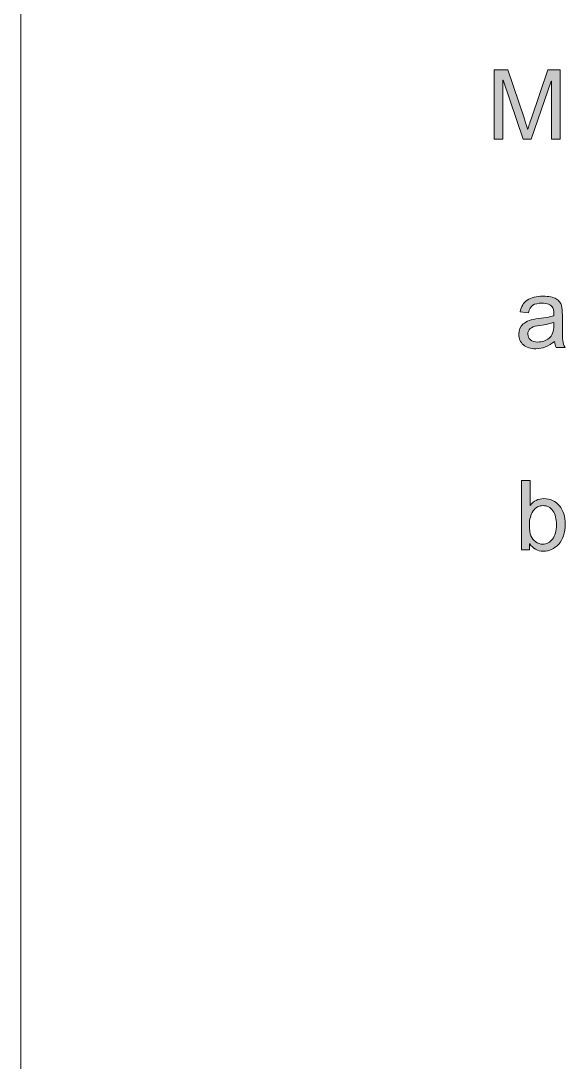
# Model space of a CAD drawing. Header units: inches. Extents: x -20 to 181, y -159 to -38.
# Drawn here: x 113.72 to 129.57, y -98.39 to -68.07 of the extents above; entities that cross this region are included whole.
import ezdxf

# ---------------------------------------------------------------- set-up
doc = ezdxf.new("R2010")
doc.units = ezdxf.units.IN
doc.header["$MEASUREMENT"] = 0
doc.layers.add('GRAPHIC', color=7, linetype='Continuous')
doc.layers.add('TEXT_NEUTRAL', color=7, linetype='Continuous')

# ---------------------------------------------------------------- blocks, each defined once
blk = doc.blocks.new('block 133')
at = {"layer": 'TEXT_NEUTRAL', "true_color": 0xffffff}
h = blk.add_hatch(color=7, dxfattribs=at)
h.dxf.hatch_style = 2
edge = h.paths.add_edge_path()
edge.add_spline(control_points=[(129.568, -77.581), (129.568, -77.581), (129.307, -77.581), (129.307, -77.581), (129.283, -77.535), (129.266, -77.475), (129.256, -77.401), (129.09, -77.544), (128.91, -77.616), (128.717, -77.616), (128.563, -77.616), (128.441, -77.577), (128.352, -77.5), (128.263, -77.423), (128.219, -77.321), (128.219, -77.194), (128.219, -77.073), (128.262, -76.973), (128.347, -76.895), (128.433, -76.816), (128.582, -76.764), (128.795, -76.738), (128.795, -76.738), (129.026, -76.704), (129.026, -76.704), (129.113, -76.69), (129.184, -76.673), (129.24, -76.653), (129.24, -76.578), (129.237, -76.526), (129.233, -76.495), (129.228, -76.464), (129.215, -76.432), (129.192, -76.399), (129.17, -76.366), (129.134, -76.339), (129.084, -76.319), (129.034, -76.299), (128.968, -76.289), (128.884, -76.289), (128.778, -76.289), (128.693, -76.309), (128.631, -76.348), (128.569, -76.388), (128.527, -76.461), (128.504, -76.569), (128.504, -76.569), (128.261, -76.537), (128.261, -76.537), (128.288, -76.387), (128.356, -76.275), (128.467, -76.199), (128.577, -76.124), (128.728, -76.086), (128.921, -76.086), (129.097, -76.086), (129.226, -76.112), (129.308, -76.164), (129.39, -76.216), (129.441, -76.279), (129.459, -76.352), (129.478, -76.426), (129.488, -76.52), (129.488, -76.636), (129.488, -76.636), (129.488, -76.97), (129.488, -76.97), (129.488, -77.173), (129.491, -77.309), (129.499, -77.378), (129.507, -77.448), (129.53, -77.515), (129.568, -77.581)], knot_values=[0, 0, 0, 0, 1, 1, 1, 2, 2, 2, 3, 3, 3, 4, 4, 4, 5, 5, 5, 6, 6, 6, 7, 7, 7, 8, 8, 8, 9, 9, 9, 10, 10, 10, 11, 11, 11, 12, 12, 12, 13, 13, 13, 14, 14, 14, 15, 15, 15, 16, 16, 16, 17, 17, 17, 18, 18, 18, 19, 19, 19, 20, 20, 20, 21, 21, 21, 22, 22, 22, 23, 23, 23, 24, 24, 24, 24], degree=3, periodic=1)
edge = h.paths.add_edge_path()
edge.add_spline(control_points=[(129.24, -76.938), (129.24, -76.938), (129.24, -76.848), (129.24, -76.848), (129.11, -76.892), (128.952, -76.926), (128.764, -76.951), (128.577, -76.976), (128.483, -77.056), (128.483, -77.189), (128.483, -77.256), (128.508, -77.311), (128.559, -77.355), (128.61, -77.398), (128.682, -77.42), (128.777, -77.42), (128.899, -77.42), (129.006, -77.384), (129.1, -77.311), (129.193, -77.238), (129.24, -77.113), (129.24, -76.938)], knot_values=[0, 0, 0, 0, 1, 1, 1, 2, 2, 2, 3, 3, 3, 4, 4, 4, 5, 5, 5, 6, 6, 6, 7, 7, 7, 7], degree=3, periodic=1)
at = {"layer": 'TEXT_NEUTRAL', "lineweight": 0}
for points, knots in [([(129.568, -77.581), (129.568, -77.581), (129.307, -77.581), (129.307, -77.581), (129.283, -77.535), (129.266, -77.475), (129.256, -77.401), (129.09, -77.544), (128.91, -77.616), (128.717, -77.616), (128.563, -77.616), (128.441, -77.577), (128.352, -77.5), (128.263, -77.423), (128.219, -77.321), (128.219, -77.194), (128.219, -77.073), (128.262, -76.973), (128.347, -76.895), (128.433, -76.816), (128.582, -76.764), (128.795, -76.738), (128.795, -76.738), (129.026, -76.704), (129.026, -76.704), (129.113, -76.69), (129.184, -76.673), (129.24, -76.653), (129.24, -76.578), (129.237, -76.526), (129.233, -76.495), (129.228, -76.464), (129.215, -76.432), (129.192, -76.399), (129.17, -76.366), (129.134, -76.339), (129.084, -76.319), (129.034, -76.299), (128.968, -76.289), (128.884, -76.289), (128.778, -76.289), (128.693, -76.309), (128.631, -76.348), (128.569, -76.388), (128.527, -76.461), (128.504, -76.569), (128.504, -76.569), (128.261, -76.537), (128.261, -76.537), (128.288, -76.387), (128.356, -76.275), (128.467, -76.199), (128.577, -76.124), (128.728, -76.086), (128.921, -76.086), (129.097, -76.086), (129.226, -76.112), (129.308, -76.164), (129.39, -76.216), (129.441, -76.279), (129.459, -76.352), (129.478, -76.426), (129.488, -76.52), (129.488, -76.636), (129.488, -76.636), (129.488, -76.97), (129.488, -76.97), (129.488, -77.173), (129.491, -77.309), (129.499, -77.378), (129.507, -77.448), (129.53, -77.515), (129.568, -77.581)], [0, 0, 0, 0, 1, 1, 1, 2, 2, 2, 3, 3, 3, 4, 4, 4, 5, 5, 5, 6, 6, 6, 7, 7, 7, 8, 8, 8, 9, 9, 9, 10, 10, 10, 11, 11, 11, 12, 12, 12, 13, 13, 13, 14, 14, 14, 15, 15, 15, 16, 16, 16, 17, 17, 17, 18, 18, 18, 19, 19, 19, 20, 20, 20, 21, 21, 21, 22, 22, 22, 23, 23, 23, 24, 24, 24, 24]), ([(129.24, -76.938), (129.24, -76.938), (129.24, -76.848), (129.24, -76.848), (129.11, -76.892), (128.952, -76.926), (128.764, -76.951), (128.577, -76.976), (128.483, -77.056), (128.483, -77.189), (128.483, -77.256), (128.508, -77.311), (128.559, -77.355), (128.61, -77.398), (128.682, -77.42), (128.777, -77.42), (128.899, -77.42), (129.006, -77.384), (129.1, -77.311), (129.193, -77.238), (129.24, -77.113), (129.24, -76.938)], [0, 0, 0, 0, 1, 1, 1, 2, 2, 2, 3, 3, 3, 4, 4, 4, 5, 5, 5, 6, 6, 6, 7, 7, 7, 7])]:
    blk.add_open_spline(points, degree=3, knots=knots, dxfattribs=at)
blk = doc.blocks.new('block 134')
at = {"layer": 'TEXT_NEUTRAL', "true_color": 0xffffff}
h = blk.add_hatch(color=7, dxfattribs=at)
h.dxf.hatch_style = 2
edge = h.paths.add_edge_path()
edge.add_spline(control_points=[(128.555, -82.178), (128.647, -82.047), (128.778, -81.981), (128.949, -81.981), (129.137, -81.981), (129.288, -82.05), (129.401, -82.187), (129.514, -82.323), (129.57, -82.502), (129.57, -82.723), (129.57, -82.977), (129.507, -83.172), (129.381, -83.308), (129.254, -83.443), (129.107, -83.511), (128.938, -83.511), (128.766, -83.511), (128.632, -83.438), (128.537, -83.293), (128.537, -83.293), (128.531, -83.293), (128.531, -83.293), (128.531, -83.293), (128.531, -83.476), (128.531, -83.476), (128.531, -83.476), (128.3, -83.476), (128.3, -83.476), (128.3, -83.476), (128.3, -81.456), (128.3, -81.456), (128.3, -81.456), (128.548, -81.456), (128.548, -81.456), (128.548, -81.456), (128.548, -82.178), (128.548, -82.178), (128.548, -82.178), (128.555, -82.178), (128.555, -82.178)], knot_values=[0, 0, 0, 0, 1, 1, 1, 2, 2, 2, 3, 3, 3, 4, 4, 4, 5, 5, 5, 6, 6, 6, 7, 7, 7, 8, 8, 8, 9, 9, 9, 10, 10, 10, 11, 11, 11, 12, 12, 12, 13, 13, 13, 13], degree=3, periodic=1)
edge = h.paths.add_edge_path()
edge.add_spline(control_points=[(128.919, -83.307), (129.033, -83.307), (129.128, -83.257), (129.203, -83.159), (129.278, -83.06), (129.315, -82.922), (129.315, -82.743), (129.315, -82.572), (129.281, -82.435), (129.212, -82.335), (129.143, -82.234), (129.048, -82.184), (128.927, -82.184), (128.807, -82.184), (128.711, -82.236), (128.638, -82.34), (128.565, -82.443), (128.529, -82.575), (128.529, -82.734), (128.529, -82.889), (128.544, -82.999), (128.574, -83.065), (128.604, -83.131), (128.65, -83.188), (128.711, -83.235), (128.772, -83.283), (128.841, -83.307), (128.919, -83.307)], knot_values=[0, 0, 0, 0, 1, 1, 1, 2, 2, 2, 3, 3, 3, 4, 4, 4, 5, 5, 5, 6, 6, 6, 7, 7, 7, 8, 8, 8, 9, 9, 9, 9], degree=3, periodic=1)
at = {"layer": 'TEXT_NEUTRAL', "lineweight": 0}
for points, knots in [([(128.555, -82.178), (128.647, -82.047), (128.778, -81.981), (128.949, -81.981), (129.137, -81.981), (129.288, -82.05), (129.401, -82.187), (129.514, -82.323), (129.57, -82.502), (129.57, -82.723), (129.57, -82.977), (129.507, -83.172), (129.381, -83.308), (129.254, -83.443), (129.107, -83.511), (128.938, -83.511), (128.766, -83.511), (128.632, -83.438), (128.537, -83.293), (128.537, -83.293), (128.531, -83.293), (128.531, -83.293), (128.531, -83.293), (128.531, -83.476), (128.531, -83.476), (128.531, -83.476), (128.3, -83.476), (128.3, -83.476), (128.3, -83.476), (128.3, -81.456), (128.3, -81.456), (128.3, -81.456), (128.548, -81.456), (128.548, -81.456), (128.548, -81.456), (128.548, -82.178), (128.548, -82.178), (128.548, -82.178), (128.555, -82.178), (128.555, -82.178)], [0, 0, 0, 0, 1, 1, 1, 2, 2, 2, 3, 3, 3, 4, 4, 4, 5, 5, 5, 6, 6, 6, 7, 7, 7, 8, 8, 8, 9, 9, 9, 10, 10, 10, 11, 11, 11, 12, 12, 12, 13, 13, 13, 13]), ([(128.919, -83.307), (129.033, -83.307), (129.128, -83.257), (129.203, -83.159), (129.278, -83.06), (129.315, -82.922), (129.315, -82.743), (129.315, -82.572), (129.281, -82.435), (129.212, -82.335), (129.143, -82.234), (129.048, -82.184), (128.927, -82.184), (128.807, -82.184), (128.711, -82.236), (128.638, -82.34), (128.565, -82.443), (128.529, -82.575), (128.529, -82.734), (128.529, -82.889), (128.544, -82.999), (128.574, -83.065), (128.604, -83.131), (128.65, -83.188), (128.711, -83.235), (128.772, -83.283), (128.841, -83.307), (128.919, -83.307)], [0, 0, 0, 0, 1, 1, 1, 2, 2, 2, 3, 3, 3, 4, 4, 4, 5, 5, 5, 6, 6, 6, 7, 7, 7, 8, 8, 8, 9, 9, 9, 9])]:
    blk.add_open_spline(points, degree=3, knots=knots, dxfattribs=at)
blk = doc.blocks.new('block 136')
at = {"layer": 'TEXT_NEUTRAL', "true_color": 0xffffff}
h = blk.add_hatch(color=7, dxfattribs=at)
h.dxf.hatch_style = 2
edge = h.paths.add_edge_path()
edge.add_spline(control_points=[(129.425, -71.515), (129.425, -71.515), (129.171, -71.515), (129.171, -71.515), (129.171, -71.515), (129.171, -69.824), (129.171, -69.824), (129.171, -69.824), (129.166, -69.824), (129.166, -69.824), (129.166, -69.824), (128.584, -71.515), (128.584, -71.515), (128.584, -71.515), (128.344, -71.515), (128.344, -71.515), (128.344, -71.515), (127.766, -69.797), (127.766, -69.797), (127.766, -69.797), (127.757, -69.797), (127.757, -69.797), (127.757, -69.797), (127.757, -71.515), (127.757, -71.515), (127.757, -71.515), (127.504, -71.515), (127.504, -71.515), (127.504, -71.515), (127.504, -69.495), (127.504, -69.495), (127.504, -69.495), (127.903, -69.495), (127.903, -69.495), (127.903, -69.495), (128.381, -70.925), (128.381, -70.925), (128.435, -71.084), (128.466, -71.184), (128.474, -71.224), (128.474, -71.224), (128.479, -71.224), (128.479, -71.224), (128.504, -71.146), (128.54, -71.038), (128.587, -70.9), (128.587, -70.9), (129.069, -69.495), (129.069, -69.495), (129.069, -69.495), (129.425, -69.495), (129.425, -69.495), (129.425, -69.495), (129.425, -71.515), (129.425, -71.515)], knot_values=[0, 0, 0, 0, 1, 1, 1, 2, 2, 2, 3, 3, 3, 4, 4, 4, 5, 5, 5, 6, 6, 6, 7, 7, 7, 8, 8, 8, 9, 9, 9, 10, 10, 10, 11, 11, 11, 12, 12, 12, 13, 13, 13, 14, 14, 14, 15, 15, 15, 16, 16, 16, 17, 17, 17, 18, 18, 18, 18], degree=3, periodic=1)
at = {"layer": 'TEXT_NEUTRAL', "lineweight": 0}
blk.add_open_spline([(129.425, -71.515), (129.425, -71.515), (129.171, -71.515), (129.171, -71.515), (129.171, -71.515), (129.171, -69.824), (129.171, -69.824), (129.171, -69.824), (129.166, -69.824), (129.166, -69.824), (129.166, -69.824), (128.584, -71.515), (128.584, -71.515), (128.584, -71.515), (128.344, -71.515), (128.344, -71.515), (128.344, -71.515), (127.766, -69.797), (127.766, -69.797), (127.766, -69.797), (127.757, -69.797), (127.757, -69.797), (127.757, -69.797), (127.757, -71.515), (127.757, -71.515), (127.757, -71.515), (127.504, -71.515), (127.504, -71.515), (127.504, -71.515), (127.504, -69.495), (127.504, -69.495), (127.504, -69.495), (127.903, -69.495), (127.903, -69.495), (127.903, -69.495), (128.381, -70.925), (128.381, -70.925), (128.435, -71.084), (128.466, -71.184), (128.474, -71.224), (128.474, -71.224), (128.479, -71.224), (128.479, -71.224), (128.504, -71.146), (128.54, -71.038), (128.587, -70.9), (128.587, -70.9), (129.069, -69.495), (129.069, -69.495), (129.069, -69.495), (129.425, -69.495), (129.425, -69.495), (129.425, -69.495), (129.425, -71.515), (129.425, -71.515)], degree=3, knots=[0, 0, 0, 0, 1, 1, 1, 2, 2, 2, 3, 3, 3, 4, 4, 4, 5, 5, 5, 6, 6, 6, 7, 7, 7, 8, 8, 8, 9, 9, 9, 10, 10, 10, 11, 11, 11, 12, 12, 12, 13, 13, 13, 14, 14, 14, 15, 15, 15, 16, 16, 16, 17, 17, 17, 18, 18, 18, 18], dxfattribs=at)

msp = doc.modelspace()

# ---------------------------------------------------------------- linework, layer by layer
at = {"layer": 'GRAPHIC', "lineweight": 0}
msp.add_lwpolyline([(113.717, -37.74), (113.717, -159.044)], dxfattribs=at)

# ---------------------------------------------------------------- block references
at = {"layer": 'TEXT_NEUTRAL'}
for name in ['block 136', 'block 133', 'block 134']:
    msp.add_blockref(name, (0, 0), dxfattribs=at)

doc.saveas('drawing.dxf')
